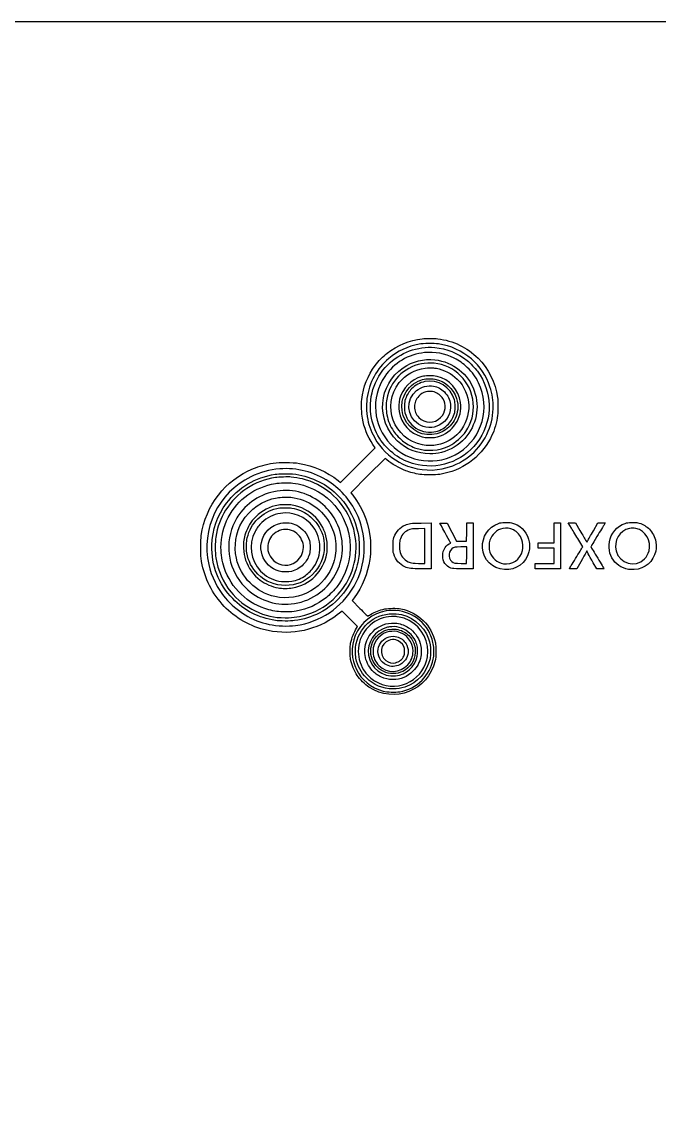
# Model space of a CAD drawing. Extents: x 4 to 392, y 13 to 534.
# Drawn here: x 184.3 to 229.8, y 369.2 to 446.6 of the extents above; entities that cross this region are included whole.
import ezdxf

# ---------------------------------------------------------------- set-up
doc = ezdxf.new("R2010")
doc.units = 0
doc.layers.add('Layer_1', color=7, linetype='CONTINUOUS')

msp = doc.modelspace()

# ---------------------------------------------------------------- linework, layer by layer
at = {"layer": 'Layer_1', "color": 7}
for points in [[(298.524921, 163.496596), (298.336829, 163.496596), (298.336829, 437.039586), (298.354291, 437.039586), (298.336829, 446.479321), (298.240706, 446.575439), (5.042069, 446.575439)], [(213.976885, 423.939283), (213.976725, 423.938833)], [(213.670575, 421.858303), (213.670575, 421.858413)], [(213.120175, 420.148733), (213.120175, 420.149113)], [(206.863085, 413.829643), (207.051515, 413.680873), (208.284095, 414.913013), (209.516675, 416.145133), (209.357525, 416.385213)], [(210.358575, 415.283333), (210.224175, 415.395573), (209.001225, 414.172623), (207.778265, 412.949663), (207.917685, 412.772703)], [(202.605345, 412.061643), (202.605365, 412.062853)], [(202.748315, 411.473413), (202.748315, 411.473573)], [(211.992025, 410.319214), (211.992015, 410.319594)], [(212.620175, 407.899556), (213.058275, 407.889556), (213.058275, 409.139736), (213.058275, 410.389914), (212.599055, 410.380914)], [(212.810265, 410.781654), (213.522855, 410.791654), (213.522855, 409.153246), (213.522775, 409.153026)], [(214.390995, 410.782004), (214.646935, 410.776004), (214.989505, 410.132014), (215.332095, 409.488056), (215.688965, 409.488056), (216.045845, 409.488056), (216.051845, 410.137304), (216.057845, 410.786554), (216.279235, 410.786554), (216.500625, 410.786554), (216.499825, 409.150926)], [(223.527795, 410.412104), (223.298985, 410.786884), (223.557395, 410.786754), (223.815795, 410.786624), (224.135545, 410.243044)], [(225.090095, 410.221394), (225.420515, 410.785574), (225.678925, 410.786304), (225.937345, 410.787044), (225.856545, 410.655084), (225.856465, 410.655284)], [(214.802955, 409.300986), (214.916575, 409.356586), (214.876475, 409.422686)], [(224.295335, 409.027136), (224.334935, 409.093836), (224.045775, 409.565596)], [(213.522775, 409.153026), (213.522775, 407.514606), (212.841855, 407.514886)], [(215.093515, 409.019496), (215.092745, 409.019696)], [(215.655265, 407.905206), (216.045875, 407.905206), (216.051875, 408.492656), (216.057875, 409.080096), (215.619425, 409.073096)], [(216.499825, 409.150926), (216.499825, 407.514606), (215.827065, 407.514606)], [(224.720605, 408.588756), (224.611975, 408.788876), (224.544375, 408.653126)], [(224.188505, 408.016406), (223.900295, 407.515456), (223.641645, 407.514936)], [(225.594615, 407.514756), (225.335965, 407.515276), (225.082605, 407.951956)], [(208.007005, 405.439756), (207.864045, 405.245446), (208.418325, 404.690876)], [(208.189345, 403.270766), (208.264045, 403.386896), (207.706765, 403.944896), (207.149485, 404.502916), (207.068885, 404.430216)], [(211.009385, 403.204606), (211.009395, 403.204836)], [(211.071205, 402.667426), (211.071205, 402.667176)]]:
    msp.add_lwpolyline(points, dxfattribs=at)
for points in [[(212.657065, 423.551893)], [(213.765585, 423.314333)], [(213.047715, 422.947943)], [(213.776145, 422.439453)], [(212.813255, 422.148253)], [(212.857745, 421.238963)], [(213.058235, 420.875653)], [(213.768955, 421.059423)], [(213.681125, 420.553793)], [(202.397135, 414.029023)], [(202.699725, 414.650633)], [(203.620385, 414.291643)], [(203.641535, 413.636493)], [(202.730545, 413.087543)], [(203.502375, 412.623453)], [(203.567615, 411.855163)], [(219.236975, 410.799173)], [(228.273645, 410.799163)], [(202.827755, 410.290634)], [(203.388135, 410.793624)], [(218.621735, 410.396414)], [(222.749525, 409.150926), (222.749525, 407.514606), (221.841625, 407.514606), (220.933735, 407.514606), (220.933735, 407.704636), (220.933735, 407.894656), (221.609375, 407.894656), (222.285015, 407.894656), (222.285015, 408.443626), (222.285015, 408.992576), (221.714935, 408.992576), (221.144865, 408.992576), (221.144865, 409.182596), (221.144865, 409.372626), (221.714935, 409.372626), (222.285015, 409.372626), (222.285015, 410.079934), (222.285015, 410.787254), (222.517275, 410.787254), (222.749525, 410.787254)], [(227.658485, 410.396644)], [(210.302915, 404.503276)], [(210.302975, 404.062116)], [(211.020735, 404.301836)], [(210.397885, 403.343036)], [(211.061235, 403.628816)], [(210.336685, 402.984086)], [(210.497455, 402.404836)]]:
    msp.add_lwpolyline(points, close=True, dxfattribs=at)
for points in [[(212.872855, 423.940023), (213.110265, 423.965923), (213.761125, 423.965323), (213.976885, 423.939283)], [(210.361935, 422.902933), (211.095905, 423.480973), (211.968945, 423.841573), (212.872855, 423.940023)], [(210.419255, 422.082833), (211.292155, 422.955733), (212.552755, 423.419643), (213.765585, 423.314333)], [(212.657105, 423.551963), (211.822995, 423.395273), (211.112585, 423.062123), (210.482145, 422.531993)], [(214.033175, 423.572193), (213.756435, 423.611493), (212.907815, 423.598993), (212.657065, 423.551893)], [(213.765585, 423.314333), (214.602995, 423.241633), (215.424005, 422.910943), (216.080015, 422.382183)], [(213.976725, 423.938833), (215.080735, 423.804393), (216.083255, 423.320873), (216.860455, 422.548003)], [(216.383655, 422.500143), (215.710895, 423.080313), (214.903815, 423.448423), (214.033175, 423.572193)], [(210.482145, 422.531993), (209.643945, 421.827143), (209.074545, 420.781973), (208.930615, 419.684013)], [(209.524615, 422.041003), (209.713825, 422.294303), (210.119905, 422.712323), (210.361935, 422.902933)], [(213.047715, 422.947943), (211.895785, 422.839573), (210.846625, 422.214103), (210.197225, 421.248573)], [(211.516965, 421.869883), (212.169335, 422.318513), (213.001915, 422.528423), (213.776145, 422.439453)], [(215.159095, 422.547063), (214.482305, 422.886123), (213.789325, 423.017713), (213.047715, 422.947943)], [(213.776145, 422.439413), (215.070305, 422.290713), (216.170625, 421.419713), (216.591385, 420.210923)], [(216.081455, 421.896173), (215.788635, 422.178033), (215.526675, 422.362893), (215.159095, 422.547063)], [(217.711705, 420.498853), (217.454935, 421.279193), (216.993975, 421.973823), (216.383655, 422.500143)], [(216.860455, 422.548003), (217.613585, 421.799073), (218.093695, 420.836193), (218.255615, 419.749963)], [(208.560515, 419.595913), (208.660585, 420.508263), (208.974645, 421.304743), (209.524615, 422.041003)], [(209.258935, 418.261443), (208.982595, 419.643223), (209.419915, 421.083493), (210.419255, 422.082833)], [(211.107265, 416.638133), (209.538045, 418.123243), (209.735505, 420.644793), (211.516965, 421.869883)], [(212.813265, 422.148253), (211.540985, 421.888013), (210.575965, 420.906323), (210.341565, 419.633843)], [(211.232595, 420.805343), (211.680665, 421.381683), (212.351255, 421.758243), (213.089945, 421.848303)], [(213.723345, 422.196453), (213.527575, 422.217753), (213.021935, 422.191453), (212.813255, 422.148253)], [(213.089945, 421.848303), (213.269885, 421.870203), (213.555045, 421.875003), (213.670575, 421.858303)], [(213.670575, 421.858413), (213.699675, 421.854413), (213.794615, 421.840213), (213.881705, 421.827513)], [(215.613035, 421.295413), (215.099615, 421.804233), (214.440365, 422.118583), (213.723345, 422.196453)], [(213.881705, 421.827513), (214.400365, 421.751713), (214.972175, 421.457023), (215.370865, 421.060033)], [(216.080015, 422.382183), (216.293845, 422.209833), (216.654985, 421.834873), (216.814635, 421.619473)], [(216.901405, 420.784553), (216.690185, 421.219423), (216.459275, 421.532483), (216.081455, 421.896173)], [(210.197225, 421.248573), (209.178335, 419.733693), (209.353755, 417.721973), (210.619455, 416.406293)], [(212.857695, 421.239063), (212.069545, 421.025053), (211.466845, 420.416593), (211.260905, 419.627033)], [(211.632065, 419.982223), (211.870505, 420.460593), (212.270765, 420.812033), (212.775085, 420.985823)], [(213.058275, 420.875723), (212.717065, 420.810923), (212.379505, 420.626413), (212.118705, 420.362053)], [(212.775085, 420.985823), (213.065805, 421.086003), (213.461215, 421.115293), (213.768955, 421.059423)], [(213.353915, 421.291763), (213.100225, 421.286763), (212.988685, 421.274563), (212.857745, 421.238963)], [(215.174715, 419.576573), (214.907165, 420.499683), (214.002605, 421.054883), (213.058235, 420.875653)], [(213.934555, 421.245463), (213.702575, 421.298863), (213.699265, 421.299163), (213.353915, 421.291763)], [(213.768925, 421.059453), (214.503615, 420.926143), (215.098925, 420.398693), (215.325485, 419.680353)], [(215.614765, 419.388183), (215.494895, 420.285463), (214.808375, 421.044333), (213.934555, 421.245463)], [(215.370865, 421.060033), (216.418805, 420.016533), (216.475065, 418.368283), (215.500855, 417.251513)], [(216.521825, 419.344843), (216.454825, 420.105963), (216.147355, 420.765873), (215.613035, 421.295413)], [(216.814635, 421.619473), (217.875485, 420.188093), (217.932795, 418.252523), (216.958335, 416.766333)], [(212.898315, 416.356793), (210.840915, 416.768623), (209.948075, 419.153103), (211.232595, 420.805343)], [(212.118705, 420.362053), (211.916615, 420.157203), (211.776815, 419.930783), (211.682125, 419.654953)], [(212.598945, 417.846283), (211.761365, 418.403113), (211.696935, 419.598923), (212.470045, 420.238863)], [(212.470045, 420.238863), (212.606115, 420.351503), (212.873805, 420.487053), (213.047715, 420.531393)], [(213.120175, 420.149113), (212.925925, 420.092013), (212.770215, 419.995343), (212.625335, 419.841763)], [(213.047715, 420.531393), (213.231895, 420.578293), (213.507465, 420.588093), (213.681125, 420.553793)], [(213.738185, 420.141733), (213.582535, 420.191433), (213.277385, 420.195033), (213.120175, 420.148733)], [(213.681125, 420.553753), (214.006005, 420.489553), (214.213315, 420.378733), (214.453915, 420.140753)], [(214.347895, 419.673143), (214.213225, 419.883023), (213.975195, 420.065953), (213.738185, 420.141733)], [(214.453915, 420.140753), (214.721075, 419.876463), (214.847755, 419.621993), (214.893395, 419.257963)], [(215.517125, 415.826993), (217.160185, 416.883313), (217.757375, 419.022073), (216.901405, 420.784553)], [(216.591385, 420.210923), (217.003115, 419.028033), (216.747765, 417.759633), (215.909385, 416.823213)], [(217.929245, 418.947643), (217.947245, 419.520393), (217.883145, 419.977923), (217.711705, 420.498853)], [(208.603515, 418.261633), (208.544115, 418.600653), (208.523015, 419.254263), (208.560515, 419.595913)], [(208.930615, 419.684013), (208.863315, 419.170713), (208.902115, 418.470143), (209.024415, 417.991183)], [(210.341565, 419.633843), (210.285965, 419.332043), (210.290865, 418.808003), (210.352165, 418.498703)], [(211.260905, 419.627033), (211.203705, 419.407543), (211.184105, 418.980773), (211.220805, 418.751863)], [(211.425015, 419.095443), (211.425755, 419.483203), (211.463215, 419.643403), (211.632065, 419.982223)], [(211.682125, 419.654953), (211.615425, 419.460703), (211.613225, 419.443393), (211.612625, 419.106003)], [(212.625335, 419.841763), (212.409415, 419.612883), (212.319055, 419.389483), (212.319535, 419.085723)], [(213.968725, 416.936503), (215.061005, 417.228393), (215.763525, 418.274733), (215.614765, 419.388183)], [(214.190535, 418.314183), (214.552115, 418.671623), (214.619145, 419.250443), (214.347895, 419.673143)], [(215.221315, 419.074253), (215.222055, 419.364443), (215.215315, 419.435273), (215.174715, 419.576573)], [(215.325485, 419.680353), (215.409585, 419.413633), (215.435585, 419.149423), (215.404485, 418.877283)], [(215.990145, 417.327823), (216.396295, 417.926913), (216.583985, 418.638933), (216.521825, 419.344843)], [(218.255615, 419.749963), (218.273415, 419.630583), (218.283515, 419.375483), (218.283015, 419.063763)], [(211.220805, 418.751863), (211.361915, 417.871083), (211.998855, 417.168173), (212.865785, 416.936503)], [(211.602635, 418.243633), (211.463205, 418.541833), (211.424285, 418.728473), (211.425015, 419.095443)], [(211.612625, 419.106003), (211.611885, 418.698393), (211.634825, 418.587063), (211.781695, 418.288113)], [(212.319535, 419.085723), (212.320035, 418.783183), (212.419575, 418.542033), (212.633945, 418.324183)], [(214.893395, 419.257963), (214.969295, 418.652923), (214.640085, 418.041473), (214.090285, 417.766253)], [(214.656255, 417.761073), (214.913645, 418.005573), (215.048875, 418.218893), (215.160815, 418.556963)], [(215.404485, 418.877283), (215.353585, 418.432683), (215.173845, 418.046003), (214.866025, 417.719223)], [(215.160815, 418.556963), (215.215715, 418.722813), (215.220315, 418.762063), (215.221315, 419.074253)], [(217.482355, 417.110743), (217.777535, 417.719053), (217.907355, 418.252643), (217.929245, 418.947643)], [(218.283015, 419.063763), (218.282275, 418.648023), (218.274015, 418.524813), (218.235215, 418.303663)], [(209.357525, 416.385213), (208.968445, 416.972123), (208.722055, 417.585303), (208.603515, 418.261633)], [(209.024415, 417.991183), (209.144645, 417.520293), (209.387105, 416.972023), (209.645045, 416.587793)], [(209.928705, 416.677903), (209.620705, 417.114963), (209.369375, 417.709173), (209.258935, 418.261443)], [(210.352165, 418.498703), (210.435165, 418.079853), (210.592845, 417.699633), (210.833465, 417.338003)], [(213.913405, 417.152833), (212.971595, 416.913563), (212.012965, 417.366083), (211.602635, 418.243633)], [(211.781695, 418.288113), (212.021885, 417.799003), (212.430105, 417.466933), (212.973515, 417.318653)], [(213.347955, 417.611073), (213.059325, 417.621673), (212.827215, 417.694473), (212.598945, 417.846283)], [(212.633945, 418.324183), (213.073205, 417.877783), (213.744555, 417.873593), (214.190535, 418.314183)], [(214.090285, 417.766253), (213.838225, 417.640073), (213.647125, 417.600113), (213.347955, 417.611073)], [(213.703965, 417.288153), (214.071055, 417.350253), (214.391075, 417.509173), (214.656255, 417.761073)], [(218.235215, 418.303663), (218.136215, 417.745103), (217.982365, 417.282953), (217.744475, 416.829373)], [(210.833465, 417.338003), (210.984555, 417.110923), (211.321855, 416.758643), (211.558455, 416.580793)], [(212.973515, 417.318653), (213.135945, 417.274253), (213.525795, 417.258053), (213.703965, 417.288153)], [(214.866025, 417.719223), (214.594705, 417.431183), (214.285545, 417.247363), (213.913405, 417.152833)], [(215.500855, 417.251513), (215.105335, 416.798123), (214.565345, 416.489583), (213.938475, 416.358793)], [(214.303945, 414.653113), (215.695895, 414.935743), (216.865995, 415.840493), (217.482355, 417.110743)], [(214.811835, 416.298443), (215.248215, 416.517793), (215.721015, 416.930823), (215.990145, 417.327823)], [(209.645045, 416.587793), (210.106515, 415.900373), (210.757235, 415.339673), (211.498345, 414.990863)], [(212.579895, 414.936343), (211.506915, 415.153323), (210.568855, 415.769543), (209.928705, 416.677903)], [(210.619455, 416.406293), (211.908675, 415.066163), (213.956865, 414.823903), (215.517125, 415.826993)], [(213.406645, 415.725483), (212.536985, 415.726223), (211.733605, 416.045353), (211.107265, 416.638133)], [(211.558455, 416.580793), (211.751015, 416.436043), (212.199305, 416.201573), (212.424845, 416.127623)], [(212.424845, 416.127623), (213.204135, 415.872123), (214.089775, 415.935493), (214.811835, 416.298443)], [(216.958335, 416.766333), (216.010635, 415.320963), (214.271765, 414.594183), (212.579895, 414.936343)], [(212.865785, 416.936503), (213.044985, 416.888603), (213.109855, 416.882203), (213.417255, 416.882203)], [(213.938475, 416.358793), (213.645615, 416.297593), (213.198695, 416.296893), (212.898315, 416.356793)], [(213.417255, 416.882203), (213.724655, 416.882203), (213.789525, 416.889203), (213.968725, 416.936503)], [(217.744475, 416.829373), (217.015665, 415.439713), (215.699315, 414.501743), (214.134375, 414.256963)], [(215.909385, 416.823213), (215.481505, 416.345323), (214.872625, 415.979543), (214.246285, 415.824183)], [(214.246285, 415.824183), (213.931545, 415.746083), (213.752435, 415.725083), (213.406645, 415.725483)], [(197.103365, 409.890036), (197.424995, 412.058073), (198.803505, 413.830783), (200.820645, 414.670293)], [(200.820645, 414.670293), (201.231515, 414.841303), (201.737735, 414.979393), (202.227005, 415.053973)], [(202.227005, 415.053973), (202.773705, 415.137373), (203.552395, 415.131373), (204.106135, 415.039673)], [(206.210165, 413.740483), (205.160735, 414.429613), (203.933015, 414.747913), (202.699725, 414.650633)], [(204.106135, 415.039673), (205.111295, 414.873253), (206.079415, 414.448333), (206.863085, 413.829643)], [(211.707035, 414.513023), (211.251895, 414.686583), (210.686195, 415.009733), (210.358575, 415.283333)], [(211.498345, 414.990863), (212.358295, 414.586133), (213.372705, 414.464013), (214.303945, 414.653113)], [(200.632785, 414.081883), (198.311385, 412.944033), (197.073095, 410.357964), (197.634415, 407.820036)], [(202.397125, 414.029013), (200.926285, 413.811173), (199.618205, 412.952913), (198.838565, 411.694193)], [(198.896935, 412.191163), (199.741945, 413.319053), (200.976935, 414.052783), (202.383005, 414.262343)], [(202.699725, 414.650613), (201.944075, 414.591013), (201.322595, 414.420003), (200.632785, 414.081883)], [(202.383005, 414.262343), (202.638305, 414.300443), (203.369195, 414.317743), (203.620385, 414.291643)], [(203.514825, 414.067823), (203.322095, 414.085323), (202.610745, 414.060823), (202.397135, 414.029023)], [(204.338265, 413.930093), (204.097265, 413.988793), (203.756355, 414.045853), (203.514825, 414.067823)], [(203.620385, 414.291683), (204.809985, 414.168273), (205.903045, 413.666533), (206.755605, 412.852553)], [(207.706555, 411.123553), (207.084125, 412.508463), (205.807825, 413.571903), (204.338265, 413.930093)], [(212.700145, 414.256963), (212.389295, 414.305663), (211.962295, 414.415673), (211.707035, 414.513023)], [(214.134375, 414.256963), (213.795725, 414.203963), (213.038795, 414.203963), (212.700145, 414.256963)], [(199.030015, 411.183903), (199.707765, 412.476163), (200.928275, 413.354683), (202.396115, 413.606793)], [(202.396115, 413.606793), (202.632095, 413.647293), (203.402235, 413.665693), (203.641535, 413.636493)], [(205.939825, 411.960483), (205.080035, 412.796023), (203.910125, 413.206873), (202.730545, 413.087543)], [(203.641495, 413.636533), (204.672105, 413.510863), (205.646165, 413.040153), (206.373545, 412.316303)], [(208.292605, 411.251673), (207.869395, 412.248843), (207.122715, 413.141233), (206.210165, 413.740483)], [(202.730565, 413.087543), (201.537225, 412.966823), (200.497945, 412.359953), (199.789275, 411.370003)], [(200.020945, 410.868023), (200.565545, 411.783553), (201.470855, 412.407123), (202.522475, 412.591053)], [(202.522475, 412.591053), (202.763055, 412.633053), (203.270985, 412.649853), (203.502375, 412.623453)], [(203.502375, 412.623443), (204.728255, 412.483183), (205.789305, 411.743103), (206.331845, 410.649914)], [(206.755605, 412.852553), (207.457765, 412.182163), (207.971375, 411.310333), (208.214945, 410.375434)], [(207.917685, 412.772703), (208.553525, 411.965673), (208.968015, 410.987133), (209.134365, 409.900366)], [(197.862575, 409.193006), (197.892175, 410.297924), (198.245275, 411.321333), (198.896935, 412.191163)], [(198.838565, 411.694193), (198.488655, 411.129273), (198.254825, 410.491734), (198.138025, 409.784236)], [(202.605365, 412.062853), (201.992875, 411.960203), (201.442665, 411.673463), (200.990445, 411.221243)], [(201.138755, 411.072943), (201.516215, 411.450403), (201.938585, 411.685673), (202.488785, 411.824963)], [(202.488785, 411.824963), (202.710595, 411.881163), (203.341995, 411.898763), (203.567615, 411.855163)], [(203.599245, 412.064643), (203.368715, 412.103743), (202.844475, 412.102443), (202.605345, 412.061643)], [(205.086645, 410.517454), (204.540615, 411.245003), (203.649605, 411.609263), (202.748315, 411.473413)], [(203.567605, 411.855173), (204.023685, 411.766973), (204.371885, 411.620663), (204.738905, 411.362973)], [(205.270695, 411.170933), (204.803355, 411.657843), (204.247925, 411.954823), (203.599245, 412.064643)], [(206.765895, 410.828523), (206.543765, 411.279873), (206.308565, 411.602163), (205.939825, 411.960483)], [(206.373545, 412.316303), (207.082805, 411.610493), (207.520345, 410.746604), (207.688055, 409.720896)], [(198.511285, 409.038056), (198.510545, 409.812886), (198.680885, 410.518224), (199.030015, 411.183903)], [(199.789275, 411.370003), (199.616965, 411.129303), (199.358195, 410.614244), (199.263065, 410.322644)], [(199.611295, 408.264046), (199.415795, 409.152806), (199.565095, 410.101634), (200.020945, 410.868023)], [(200.990445, 411.221243), (200.632875, 410.863683), (200.417915, 410.517694), (200.263165, 410.050726)], [(200.387025, 409.722926), (200.524885, 410.271064), (200.761105, 410.695294), (201.138755, 411.072943)], [(201.433175, 410.825083), (201.205965, 410.606954), (201.072495, 410.430604), (200.941035, 410.174844)], [(202.748315, 411.473573), (202.249345, 411.398373), (201.799015, 411.176303), (201.433175, 410.825083)], [(202.793525, 410.778424), (202.936805, 410.806023), (203.264455, 410.814523), (203.388135, 410.793624)], [(204.738905, 411.362973), (204.926865, 411.231023), (205.276205, 410.873083), (205.404395, 410.681144)], [(206.051245, 409.662676), (205.937425, 410.246084), (205.678875, 410.745684), (205.270695, 411.170933)], [(206.786395, 407.307926), (207.317365, 408.423856), (207.309815, 409.723386), (206.765895, 410.828523)], [(207.655555, 406.870526), (208.302045, 408.206626), (208.320635, 409.757216), (207.706555, 411.123553)], [(208.009395, 406.272906), (208.867295, 407.762976), (208.974365, 409.645266), (208.292605, 411.251673)], [(218.311585, 410.751574), (218.477725, 410.809473), (218.524215, 410.816273), (218.801305, 410.822073)], [(218.801305, 410.822073), (219.008885, 410.826073), (219.149145, 410.819073), (219.236975, 410.799173)], [(219.236915, 410.799203), (219.825825, 410.665424), (220.276215, 410.240574), (220.469425, 409.636546)], [(227.362885, 410.757764), (227.509965, 410.807663), (227.571375, 410.815963), (227.837945, 410.821863)], [(227.837945, 410.821863), (228.046375, 410.825863), (228.185445, 410.818863), (228.273645, 410.799163)], [(228.273665, 410.799193), (228.531345, 410.740594), (228.798955, 410.602694), (229.016575, 410.416174)], [(199.263065, 410.322644), (198.759125, 408.777936), (199.216365, 407.076436), (200.421645, 406.011356)], [(200.263165, 410.050726), (200.140195, 409.679626), (200.107965, 409.441716), (200.121715, 409.006596)], [(200.941035, 410.174844), (200.457885, 409.234846), (200.615635, 408.120556), (201.339815, 407.358026)], [(201.391475, 409.395086), (201.531325, 410.093264), (202.087755, 410.642264), (202.793525, 410.778424)], [(202.827775, 410.290654), (202.458735, 410.196854), (202.136635, 409.936746), (201.978405, 409.604776)], [(203.410995, 410.290494), (203.250835, 410.329394), (202.980415, 410.329494), (202.827755, 410.290634)], [(203.388135, 410.793634), (203.541285, 410.767934), (203.767155, 410.693064), (203.912855, 410.619804)], [(204.267635, 409.593606), (204.099075, 409.946676), (203.789365, 410.198634), (203.410995, 410.290494)], [(203.912855, 410.619804), (204.357005, 410.396484), (204.665625, 410.023236), (204.816555, 409.526806)], [(205.570965, 409.045106), (205.570965, 409.594776), (205.408545, 410.088544), (205.086645, 410.517454)], [(205.404395, 410.681144), (205.733135, 410.188884), (205.886715, 409.683316), (205.885315, 409.098046)], [(206.331845, 410.649914), (206.554155, 410.201924), (206.659215, 409.823246), (206.703885, 409.308856)], [(208.214945, 410.375434), (208.335685, 409.911936), (208.377255, 409.575566), (208.378005, 409.055816)], [(210.858475, 409.751536), (211.007025, 410.178794), (211.274035, 410.476364), (211.655875, 410.640174)], [(211.992015, 410.319594), (211.645315, 410.196034), (211.444335, 409.995976), (211.316425, 409.647106)], [(211.655875, 410.640174), (211.926435, 410.756244), (212.048475, 410.771194), (212.810265, 410.781654)], [(212.599055, 410.380914), (212.175815, 410.372914), (212.128245, 410.367814), (211.992025, 410.319214)], [(214.135045, 410.779004), (214.135045, 410.784004), (214.250225, 410.786004), (214.390995, 410.782004)], [(214.876475, 409.422686), (214.815775, 409.522726), (214.135045, 410.768064), (214.135045, 410.779004)], [(217.182805, 409.024256), (217.137305, 409.810976), (217.586765, 410.498674), (218.311585, 410.751574)], [(218.054205, 410.089814), (217.878775, 409.922786), (217.791395, 409.785966), (217.710785, 409.552096)], [(218.621775, 410.396414), (218.405595, 410.350814), (218.227055, 410.254374), (218.054205, 410.089814)], [(219.381835, 410.292474), (219.125755, 410.419524), (218.886445, 410.452234), (218.621735, 410.396414)], [(219.994555, 409.583766), (219.876295, 409.906086), (219.662705, 410.153134), (219.381835, 410.292474)], [(224.045775, 409.565596), (223.886725, 409.825046), (223.653645, 410.205994), (223.527795, 410.412104)], [(224.135545, 410.243044), (224.311405, 409.944066), (224.490425, 409.635336), (224.533365, 409.556946)], [(224.700365, 409.535836), (224.732965, 409.602636), (224.908355, 409.911116), (225.090095, 410.221394)], [(225.856465, 410.655284), (225.812065, 410.582684), (225.579035, 410.202624), (225.338705, 409.810656)], [(226.234665, 409.435966), (226.333565, 410.048276), (226.766375, 410.555344), (227.362885, 410.757764)], [(227.658485, 410.396544), (226.967245, 410.251424), (226.534385, 409.513536), (226.718405, 408.794026)], [(228.129145, 410.396114), (227.954195, 410.434114), (227.837855, 410.434214), (227.658485, 410.396644)], [(229.063075, 408.794026), (229.245865, 409.508726), (228.815445, 410.247094), (228.129145, 410.396114)], [(229.016575, 410.416174), (229.217585, 410.243894), (229.439555, 409.878646), (229.516025, 409.594326)], [(197.093065, 408.274816), (197.049365, 408.584106), (197.055765, 409.568436), (197.103365, 409.890036)], [(198.138025, 409.784236), (198.083825, 409.455926), (198.083725, 408.636036), (198.137785, 408.306276)], [(200.357625, 408.652496), (200.309225, 408.942096), (200.323725, 409.471326), (200.387025, 409.722926)], [(201.442575, 408.506916), (201.357175, 408.768746), (201.336865, 409.122426), (201.391475, 409.395086)], [(201.978405, 409.604776), (201.877605, 409.393306), (201.846825, 409.260746), (201.846825, 409.038106)], [(204.254535, 408.472666), (204.440665, 408.850336), (204.445025, 409.222116), (204.267635, 409.593606)], [(204.816555, 409.526806), (204.866255, 409.363146), (204.873055, 409.305416), (204.873055, 409.045246)], [(206.062345, 408.596716), (206.114645, 408.889426), (206.109745, 409.363216), (206.051245, 409.662676)], [(206.703885, 409.308856), (206.741685, 408.872756), (206.684285, 408.394576), (206.540405, 407.947336)], [(207.688055, 409.720896), (207.741055, 409.396766), (207.741055, 408.693546), (207.688055, 408.369616)], [(209.134365, 409.900366), (209.201865, 409.459696), (209.201665, 408.634786), (209.134115, 408.190136)], [(210.788875, 409.150926), (210.789125, 409.549496), (210.789615, 409.553376), (210.858475, 409.751536)], [(211.316425, 409.647106), (211.268325, 409.515766), (211.256525, 409.443286), (211.247725, 409.222196)], [(214.345355, 408.302776), (214.286955, 408.723116), (214.479245, 409.142606), (214.802955, 409.300986)], [(217.710785, 409.552096), (217.659885, 409.404316), (217.652485, 409.351466), (217.652485, 409.129826)], [(220.038655, 408.823266), (220.090755, 409.030876), (220.070855, 409.376116), (219.994555, 409.583766)], [(220.469425, 409.636546), (220.541625, 409.410946), (220.553325, 408.958506), (220.493425, 408.716906)], [(224.533365, 409.556946), (224.576265, 409.478546), (224.618065, 409.414426), (224.626265, 409.414426)], [(224.626265, 409.414426), (224.634265, 409.414426), (224.667765, 409.469026), (224.700365, 409.535836)], [(225.338705, 409.810656), (224.972735, 409.213786), (224.905255, 409.091406), (224.923415, 409.057446)], [(228.005255, 407.458176), (226.882175, 407.386876), (226.053255, 408.312776), (226.234665, 409.435966)], [(229.516025, 409.594326), (229.570625, 409.391366), (229.581925, 408.993636), (229.539025, 408.782166)], [(199.344385, 405.384646), (198.336075, 406.422366), (197.823605, 407.739466), (197.862575, 409.193006)], [(198.736145, 407.602696), (198.582005, 408.069096), (198.511905, 408.516636), (198.511285, 409.038056)], [(200.121715, 409.006596), (200.134015, 408.616066), (200.162515, 408.446026), (200.267325, 408.137356)], [(201.148855, 407.134096), (200.715375, 407.565916), (200.456145, 408.063406), (200.357625, 408.652496)], [(202.663075, 407.341586), (202.076895, 407.508776), (201.628395, 407.937006), (201.442575, 408.506916)], [(201.846825, 409.038106), (201.846825, 408.449826), (202.270555, 407.927716), (202.853155, 407.798096)], [(203.614555, 406.148616), (204.869365, 406.374756), (205.838635, 407.344146), (206.062345, 408.596716)], [(204.816555, 408.563706), (204.721455, 408.250906), (204.611705, 408.064056), (204.381775, 407.823506)], [(204.873055, 409.045246), (204.873055, 408.785096), (204.866055, 408.727376), (204.816555, 408.563706)], [(205.885315, 409.098046), (205.884315, 408.325286), (205.594215, 407.646646), (205.036655, 407.106936)], [(205.143295, 407.652076), (205.438245, 408.096696), (205.570965, 408.529016), (205.570965, 409.045106)], [(208.378005, 409.055816), (208.378745, 408.531746), (208.347305, 408.259446), (208.231265, 407.788986)], [(210.837975, 408.592316), (210.793375, 408.734476), (210.788575, 408.788716), (210.788875, 409.150926)], [(211.636335, 407.659326), (211.232535, 407.842616), (210.981145, 408.136386), (210.837975, 408.592316)], [(211.247725, 409.222196), (211.230625, 408.792916), (211.321325, 408.495276), (211.539975, 408.264116)], [(215.092745, 409.019696), (214.748995, 408.835866), (214.687495, 408.286846), (214.982375, 408.034456)], [(215.619425, 409.073096), (215.214425, 409.067096), (215.174305, 409.062796), (215.093515, 409.019496)], [(218.739565, 407.458176), (217.875655, 407.513076), (217.232735, 408.159806), (217.182805, 409.024256)], [(217.652485, 409.129826), (217.652485, 408.908696), (217.659485, 408.854946), (217.710485, 408.707536)], [(217.710485, 408.707536), (217.863715, 408.260666), (218.213565, 407.958886), (218.669625, 407.880186)], [(218.669625, 407.880186), (219.287975, 407.773476), (219.876945, 408.179196), (220.038655, 408.823266)], [(220.493425, 408.716906), (220.295395, 407.919676), (219.578165, 407.404916), (218.739565, 407.458176)], [(223.819355, 408.247096), (224.059345, 408.639456), (224.273545, 408.990476), (224.295335, 409.027136)], [(224.544375, 408.653126), (224.507175, 408.578526), (224.347025, 408.291936), (224.188505, 408.016406)], [(225.082605, 407.951956), (224.943255, 408.192126), (224.780345, 408.478696), (224.720605, 408.588756)], [(224.923415, 409.057446), (224.935415, 409.035146), (225.149445, 408.683006), (225.399185, 408.274906)], [(226.718405, 408.794026), (226.955285, 407.867836), (228.069195, 407.550626), (228.734425, 408.219926)], [(229.539025, 408.782166), (229.386685, 408.030326), (228.780955, 407.507456), (228.005255, 407.458176)], [(228.734425, 408.219926), (228.907065, 408.393616), (229.003955, 408.562886), (229.063075, 408.794026)], [(198.594785, 404.991766), (197.760005, 405.943996), (197.271255, 407.012506), (197.093065, 408.274816)], [(197.634415, 407.820036), (197.820095, 406.980506), (198.259775, 406.090466), (198.812715, 405.434786)], [(198.137785, 408.306276), (198.287655, 407.392526), (198.652685, 406.563816), (199.208935, 405.874476)], [(202.355495, 405.532766), (201.007365, 405.824676), (199.906945, 406.919906), (199.611295, 408.264046)], [(200.267325, 408.137356), (200.454865, 407.584916), (200.838355, 407.059776), (201.316045, 406.701266)], [(206.540405, 407.947336), (205.973535, 406.185886), (204.163175, 405.141356), (202.355495, 405.532766)], [(202.853155, 407.798096), (203.407495, 407.674766), (204.002425, 407.961146), (204.254535, 408.472666)], [(204.381775, 407.823506), (204.154145, 407.585356), (203.869385, 407.417996), (203.546495, 407.332586)], [(208.231265, 407.788986), (207.866605, 406.309506), (206.870875, 405.049316), (205.521355, 404.359346)], [(207.688055, 408.369616), (207.558235, 407.576326), (207.264415, 406.878206), (206.800745, 406.261286)], [(209.134115, 408.190136), (208.976885, 407.156566), (208.608245, 406.257016), (208.007005, 405.439756)], [(211.539975, 408.264116), (211.681375, 408.114616), (211.816905, 408.029336), (212.018545, 407.962956)], [(212.018545, 407.962956), (212.166985, 407.914056), (212.222435, 407.908256), (212.620175, 407.899556)], [(215.040575, 407.535806), (214.663015, 407.606206), (214.402155, 407.894056), (214.345355, 408.302776)], [(214.982375, 408.034456), (215.110945, 407.924386), (215.210795, 407.905206), (215.655265, 407.905206)], [(223.383005, 407.523936), (223.383005, 407.528936), (223.579355, 407.854726), (223.819355, 408.247096)], [(225.399185, 408.274906), (225.648925, 407.866796), (225.853255, 407.528776), (225.853255, 407.523756)], [(201.914355, 404.590246), (200.434935, 404.986176), (199.220415, 406.137346), (198.736145, 407.602696)], [(203.113655, 406.325736), (202.348245, 406.322736), (201.690735, 406.594286), (201.148855, 407.134096)], [(201.339815, 407.358026), (201.693515, 406.985596), (202.109205, 406.752976), (202.631475, 406.635216)], [(203.546495, 407.332586), (203.324405, 407.273786), (202.884785, 407.278186), (202.663075, 407.341586)], [(205.036655, 407.106936), (204.504875, 406.592186), (203.853645, 406.327626), (203.113655, 406.325736)], [(203.557045, 406.625216), (203.904995, 406.694016), (204.273445, 406.849816), (204.547985, 407.044326)], [(203.752315, 405.035246), (205.080895, 405.247766), (206.207785, 406.091866), (206.786395, 407.307926)], [(204.547985, 407.044326), (204.734535, 407.176486), (205.023505, 407.471506), (205.143295, 407.652076)], [(212.841855, 407.514886), (212.078965, 407.515166), (211.909035, 407.535586), (211.636335, 407.659326)], [(215.827065, 407.514606), (215.457045, 407.514606), (215.103125, 407.524606), (215.040575, 407.535806)], [(223.641645, 407.514936), (223.499395, 407.514666), (223.383005, 407.517936), (223.383005, 407.523936)], [(225.853255, 407.523756), (225.853255, 407.518756), (225.736865, 407.514756), (225.594615, 407.514756)], [(201.316045, 406.701266), (201.663605, 406.440426), (202.150825, 406.229136), (202.585815, 406.150616)], [(202.631475, 406.635216), (202.823725, 406.591916), (203.358675, 406.586216), (203.557045, 406.625216)], [(203.831525, 403.468546), (205.613615, 403.710476), (207.113895, 404.717526), (208.009395, 406.272906)], [(206.800745, 406.261286), (206.629085, 406.032906), (206.230165, 405.623636), (206.006705, 405.446666)], [(206.734865, 405.553606), (207.143735, 405.974866), (207.398465, 406.339216), (207.655555, 406.870526)], [(198.812715, 405.434786), (199.619275, 404.478386), (200.757015, 403.792396), (201.941845, 403.548146)], [(199.208935, 405.874476), (199.652255, 405.325106), (200.310445, 404.806976), (200.949485, 404.504306)], [(202.395785, 403.826636), (201.192605, 404.010506), (200.174455, 404.530376), (199.344385, 405.384646)], [(200.421645, 406.011356), (201.331855, 405.207016), (202.565665, 404.845426), (203.752315, 405.035246)], [(202.585815, 406.150616), (202.852705, 406.102416), (203.351715, 406.101716), (203.614555, 406.148616)], [(206.006705, 405.446666), (205.374505, 404.945986), (204.682605, 404.634996), (203.884085, 404.492596)], [(204.707755, 404.271806), (205.507265, 404.539246), (206.136445, 404.937096), (206.734865, 405.553606)], [(201.556415, 403.176696), (200.445615, 403.466796), (199.334935, 404.147476), (198.594785, 404.991766)], [(208.418325, 404.690876), (208.723185, 404.385846), (208.978375, 404.136296), (208.985415, 404.136296)], [(209.192075, 404.253156), (209.517835, 404.449526), (209.811815, 404.564746), (210.197515, 404.647196)], [(210.197515, 404.647196), (210.483245, 404.708296), (211.052115, 404.712196), (211.348215, 404.655196)], [(211.348215, 404.655196), (212.596815, 404.414386), (213.545545, 403.482836), (213.811865, 402.236196)], [(200.949485, 404.504306), (201.660195, 404.167696), (202.303835, 404.023516), (203.103095, 404.021896)], [(206.492075, 403.995376), (205.057165, 403.032726), (203.253345, 402.733526), (201.556415, 403.176696)], [(203.124245, 404.443696), (202.602155, 404.443696), (202.346085, 404.474696), (201.914355, 404.590246)], [(203.103095, 404.021896), (203.724805, 404.019896), (204.158965, 404.088296), (204.707755, 404.271806)], [(203.884085, 404.492596), (203.649915, 404.450796), (203.538955, 404.443696), (203.124245, 404.443696)], [(205.521355, 404.359346), (204.981095, 404.083126), (204.410025, 403.906946), (203.757625, 403.815236)], [(207.068885, 404.430216), (206.960475, 404.332416), (206.686125, 404.125556), (206.492075, 403.995376)], [(210.302915, 404.503306), (209.340225, 404.355906), (208.478355, 403.672276), (208.093245, 402.750606)], [(208.157025, 402.172706), (208.453965, 403.520006), (209.639745, 404.401626), (211.020735, 404.301836)], [(210.302915, 404.062086), (209.136035, 403.823346), (208.307655, 402.811016), (208.307655, 401.623746)], [(208.985415, 404.136296), (208.992415, 404.136296), (209.085465, 404.188796), (209.192075, 404.253156)], [(212.118075, 404.224796), (211.545395, 404.516616), (210.968285, 404.605156), (210.302915, 404.503276)], [(211.010285, 404.103216), (210.906135, 404.121516), (210.468615, 404.096216), (210.302975, 404.062116)], [(211.221425, 404.070516), (211.134325, 404.083416), (211.039325, 404.098116), (211.010285, 404.103216)], [(211.020795, 404.301836), (212.052725, 404.227336), (212.974835, 403.511316), (213.327855, 402.510526)], [(213.249545, 401.983276), (213.095125, 403.039386), (212.239455, 403.919986), (211.221425, 404.070516)], [(213.410025, 402.926056), (213.132165, 403.477816), (212.667665, 403.944756), (212.118075, 404.224796)], [(201.941845, 403.548146), (202.533075, 403.426256), (203.286405, 403.394526), (203.831525, 403.468546)], [(203.757625, 403.815236), (203.469625, 403.774736), (202.692895, 403.781336), (202.395785, 403.826636)], [(207.765455, 402.215066), (207.845555, 402.590896), (208.000945, 402.977826), (208.189345, 403.270766)], [(210.397935, 403.343036), (209.498695, 403.140876), (208.901865, 402.259476), (209.047865, 401.349266)], [(208.984205, 402.533686), (209.242715, 403.042006), (209.737775, 403.439166), (210.286715, 403.578616)], [(209.244105, 402.024906), (209.429975, 402.698806), (210.008155, 403.169376), (210.705865, 403.214606)], [(210.286715, 403.578616), (210.519415, 403.637816), (210.863145, 403.660016), (211.061235, 403.628816)], [(211.086975, 403.029386), (210.881815, 403.076086), (210.553795, 403.056486), (210.336685, 402.984086)], [(210.714595, 403.384136), (210.615895, 403.378136), (210.473365, 403.360036), (210.397885, 403.343036)], [(210.705865, 403.214606), (210.797765, 403.220606), (210.934365, 403.216606), (211.009385, 403.204606)], [(211.995995, 402.905156), (211.640605, 403.242666), (211.189435, 403.411306), (210.714595, 403.384136)], [(211.009395, 403.204836), (211.359495, 403.151836), (211.670135, 402.994236), (211.918125, 402.743466)], [(211.061225, 403.628766), (211.386985, 403.577366), (211.643485, 403.478756), (211.905805, 403.303826)], [(211.905805, 403.303826), (212.308295, 403.035416), (212.593475, 402.647666), (212.733295, 402.178656)], [(208.093245, 402.750606), (207.405455, 401.104536), (208.338055, 399.241806), (210.075925, 398.790516)], [(208.791435, 401.328156), (208.733235, 401.702886), (208.812035, 402.194996), (208.984205, 402.533686)], [(210.336675, 402.984136), (209.869915, 402.828766), (209.499095, 402.421836), (209.394055, 401.949726)], [(209.720825, 401.776726), (209.783525, 402.195356), (210.110915, 402.562976), (210.514795, 402.668166)], [(210.497505, 402.404856), (209.891935, 402.178276), (209.765445, 401.371026), (210.272685, 400.970066)], [(210.991335, 402.439036), (210.862305, 402.476336), (210.649255, 402.461636), (210.497455, 402.404836)], [(210.514795, 402.668166), (210.668515, 402.708166), (210.920265, 402.707766), (211.071205, 402.667426)], [(211.555335, 401.966166), (211.450985, 402.188806), (211.237575, 402.367736), (210.991335, 402.439036)], [(211.071205, 402.667176), (211.329435, 402.597676), (211.579565, 402.406436), (211.722435, 402.169136)], [(212.219535, 401.623766), (212.219535, 402.304266), (211.758825, 402.876036), (211.086975, 403.029386)], [(211.918125, 402.743466), (212.249075, 402.408816), (212.397665, 402.021576), (212.376155, 401.549846)], [(212.489355, 402.105746), (212.401555, 402.411216), (212.239235, 402.674176), (211.995995, 402.905156)], [(213.327855, 402.510526), (213.439775, 402.193276), (213.469135, 402.008986), (213.469135, 401.623746)], [(213.682565, 402.045996), (213.643265, 402.315336), (213.524575, 402.698586), (213.410025, 402.926056)], [(207.765455, 401.032696), (207.711155, 401.287496), (207.711155, 401.960266), (207.765455, 402.215066)], [(208.145425, 401.134276), (208.089525, 401.416616), (208.094725, 401.889896), (208.157025, 402.172706)], [(208.307655, 401.623746), (208.307655, 401.096546), (208.487135, 400.548566), (208.792435, 400.143636)], [(209.244845, 401.223856), (209.192845, 401.413736), (209.192345, 401.837336), (209.244105, 402.024906)], [(209.394055, 401.949726), (209.367555, 401.830576), (209.360755, 401.727116), (209.367955, 401.553056)], [(209.367955, 401.553056), (209.384055, 401.163136), (209.502545, 400.895866), (209.786545, 400.608626)], [(210.319845, 400.655276), (209.908365, 400.849196), (209.653415, 401.326506), (209.720825, 401.776726)], [(212.376155, 401.549846), (212.349055, 400.955596), (212.029315, 400.467666), (211.488155, 400.194786)], [(211.611935, 401.623746), (211.611935, 401.820086), (211.604935, 401.859246), (211.555335, 401.966166)], [(211.557135, 401.285926), (211.605335, 401.387956), (211.611935, 401.428946), (211.611935, 401.623746)], [(211.722435, 402.169136), (211.797535, 402.044316), (211.876105, 401.770986), (211.875535, 401.636206)], [(211.875535, 401.636206), (211.875025, 401.501616), (211.821235, 401.280116), (211.756385, 401.145016)], [(211.843385, 400.656326), (212.089895, 400.922586), (212.219535, 401.256016), (212.219535, 401.623766)], [(212.520955, 401.284696), (212.567655, 401.515476), (212.553555, 401.882756), (212.489355, 402.105746)], [(212.733295, 402.178656), (212.808095, 401.927766), (212.825695, 401.529006), (212.774095, 401.254766)], [(213.199545, 401.011446), (213.264945, 401.260116), (213.288445, 401.717056), (213.249545, 401.983276)], [(213.469135, 401.623746), (213.469135, 401.363926), (213.459135, 401.229746), (213.430135, 401.095896)], [(213.660765, 401.064196), (213.715165, 401.324616), (213.724765, 401.756706), (213.682565, 402.045996)], [(213.849665, 401.613326), (213.849165, 401.209366), (213.844665, 401.149286), (213.793965, 400.937686)], [(213.811865, 402.236196), (213.842065, 402.094576), (213.850065, 401.963196), (213.849665, 401.613326)], [(208.241365, 399.892556), (208.012185, 400.241396), (207.852705, 400.623466), (207.765455, 401.032696)], [(208.888265, 399.732716), (208.494065, 400.129426), (208.255405, 400.579716), (208.145425, 401.134276)], [(209.306685, 400.259766), (209.044105, 400.542096), (208.851435, 400.941586), (208.791435, 401.328156)], [(209.047865, 401.349266), (209.196325, 400.423686), (210.040685, 399.777246), (210.975665, 399.873326)], [(213.793965, 400.937686), (213.290915, 398.822876), (210.875825, 397.869916), (209.065635, 399.071946)], [(210.091775, 400.199206), (209.674765, 400.400866), (209.369135, 400.770636), (209.244845, 401.223856)], [(210.272685, 400.970066), (210.473935, 400.810986), (210.736665, 400.749936), (210.966545, 400.808836)], [(210.966545, 400.808836), (211.237195, 400.878136), (211.443165, 401.044546), (211.557135, 401.285926)], [(210.975665, 399.873326), (211.741695, 399.952026), (212.366865, 400.523046), (212.520955, 401.284696)], [(211.756385, 401.145016), (211.678885, 400.983626), (211.440095, 400.742216), (211.281945, 400.665476)], [(213.430135, 401.095896), (213.221455, 400.135186), (212.547415, 399.377716), (211.626695, 399.069246)], [(211.750295, 399.332106), (212.469715, 399.635516), (212.999025, 400.248856), (213.199545, 401.011446)], [(212.774095, 401.254766), (212.694995, 400.834576), (212.519645, 400.508806), (212.205535, 400.198556)], [(212.858435, 399.564976), (213.270665, 399.976036), (213.537605, 400.474846), (213.660765, 401.064196)], [(208.792435, 400.143636), (208.946415, 399.939396), (209.266985, 399.645076), (209.478465, 399.513796)], [(209.922875, 399.806616), (209.669725, 399.927136), (209.499885, 400.052046), (209.306685, 400.259766)], [(209.786545, 400.608626), (210.353835, 400.034866), (211.288075, 400.056516), (211.843385, 400.656326)], [(210.797435, 400.037306), (210.521185, 400.036576), (210.345445, 400.076506), (210.091775, 400.199206)], [(211.281945, 400.665476), (210.962425, 400.510426), (210.634565, 400.506946), (210.319845, 400.655276)], [(212.205535, 400.198556), (211.794665, 399.792746), (211.346865, 399.608056), (210.777985, 399.609786)], [(211.488155, 400.194786), (211.273825, 400.086706), (211.061785, 400.038366), (210.797435, 400.037306)], [(209.065635, 399.071946), (208.809795, 399.241836), (208.402405, 399.647406), (208.241365, 399.892556)], [(210.786495, 398.942286), (210.051395, 398.942286), (209.407115, 399.210576), (208.888265, 399.732716)], [(209.478465, 399.513796), (210.160285, 399.090516), (211.015325, 399.022136), (211.750295, 399.332106)], [(210.777985, 399.609786), (210.450925, 399.610536), (210.224985, 399.662886), (209.922875, 399.806616)], [(211.267165, 398.741216), (211.871765, 398.842236), (212.416375, 399.124156), (212.858435, 399.564976)], [(210.075925, 398.790516), (210.404085, 398.705316), (210.923415, 398.683806), (211.267165, 398.741216)], [(211.626695, 399.069246), (211.361365, 398.980346), (211.109465, 398.942286), (210.786495, 398.942286)]]:
    msp.add_open_spline(points, degree=3, dxfattribs=at)

doc.saveas('drawing.dxf')
